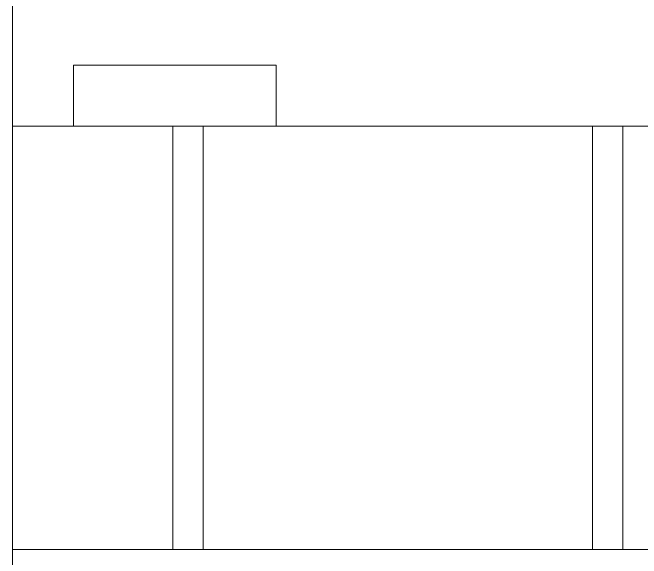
# Model space of a CAD drawing. Header units: centimetres. Extents: x -67.6 to -20.6, y -25.4 to 27.8.
# Drawn here: x -67.6 to -64.497, y -0.676 to 2.019 of the extents above; entities that cross this region are included whole.
import ezdxf
from ezdxf.lldxf.tags import DXFTag

# ---------------------------------------------------------------- set-up
doc = ezdxf.new("R2010")
doc.units = ezdxf.units.CM
doc.header["$MEASUREMENT"] = 0
doc.layers.add('Layer 1', color=7, linetype='Continuous')
tags = doc.linetypes.add('New Line1', pattern=[0.7, 0.2, -0.5]).pattern_tags.tags
tags[6:7] = [DXFTag(74, 4), DXFTag(75, 0), DXFTag(340, '0'), DXFTag(46, 1.0), DXFTag(50, 0.0), DXFTag(44, 0.0), DXFTag(45, 0.0)]
tags[4:5] = [DXFTag(74, 4), DXFTag(75, 0), DXFTag(340, '0'), DXFTag(46, 1.0), DXFTag(50, 0.0), DXFTag(44, 0.0), DXFTag(45, 0.0)]

msp = doc.modelspace()

# ---------------------------------------------------------------- linework, layer by layer
at = {"layer": 'Layer 1', "color": 250, "lineweight": 9}
for points, knots in [([(-67.59952, -5.68124), (-67.59952, -5.68124), (-67.59952, -3.68124), (-67.59952, -3.68124), (-67.59952, -3.68124), (-67.29952, -3.68124), (-67.29952, -3.68124), (-67.29952, -3.68124), (-67.29952, -1.28124), (-67.29952, -1.28124), (-67.29952, -1.28124), (-67.59952, -1.28124), (-67.59952, -1.28124), (-67.59952, -1.28124), (-67.59952, 5.21876), (-67.59952, 5.21876), (-67.59952, 5.21876), (-67.29952, 5.21876), (-67.29952, 5.21876), (-67.29952, 5.21876), (-67.29952, 6.71876), (-67.29952, 6.71876), (-67.29952, 6.71876), (-67.59952, 6.71876), (-67.59952, 6.71876), (-67.59952, 6.71876), (-67.59952, 9.11876), (-67.59952, 9.11876), (-67.59952, 9.11876), (-67.29952, 9.11876), (-67.29952, 9.11876)], [0, 0, 0, 0, 0.1, 0.1, 0.1, 0.2, 0.2, 0.2, 0.3, 0.3, 0.3, 0.4, 0.4, 0.4, 0.5, 0.5, 0.5, 0.6, 0.6, 0.6, 0.7, 0.7, 0.7, 0.8, 0.8, 0.8, 0.9, 0.9, 0.9, 1, 1, 1, 1]), ([(-67.29952, 1.75875), (-67.29952, 1.75875), (-66.29952, 1.75875), (-66.29952, 1.75875), (-66.29952, 1.75875), (-66.29952, 1.45875), (-66.29952, 1.45875), (-66.29952, 1.45875), (-67.29952, 1.45875), (-67.29952, 1.45875), (-67.29952, 1.45875), (-67.29952, 1.75875), (-67.29952, 1.75875)], [0, 0, 0, 0, 0.25, 0.25, 0.25, 0.5, 0.5, 0.5, 0.75, 0.75, 0.75, 1, 1, 1, 1])]:
    msp.add_open_spline(points, degree=3, knots=knots, dxfattribs=at)
at = {"layer": 'Layer 1', "color": 140, "linetype": 'New Line1', "lineweight": 9}
msp.add_open_spline([(-67.59952, 1.45875), (-67.59952, 1.45875), (-39.09952, 1.45875), (-39.09952, 1.45875)], degree=3, dxfattribs=at)
at = {"layer": 'Layer 1', "color": 240, "lineweight": 9}
for points in [[(-66.80924, -0.63124), (-66.80924, -0.63124), (-66.80924, 1.45875), (-66.80924, 1.45875)], [(-66.65924, -0.63124), (-66.65924, -0.63124), (-66.65924, 1.45875), (-66.65924, 1.45875)], [(-64.73863, -0.63124), (-64.73863, -0.63124), (-64.73863, 1.45875), (-64.73863, 1.45875)], [(-64.58863, -0.63124), (-64.58863, -0.63124), (-64.58863, 1.45875), (-64.58863, 1.45875)], [(-56.85082, -0.63124), (-56.85082, -0.63124), (-67.59952, -0.63124), (-67.59952, -0.63124)]]:
    msp.add_open_spline(points, degree=3, dxfattribs=at)

doc.saveas('drawing.dxf')
